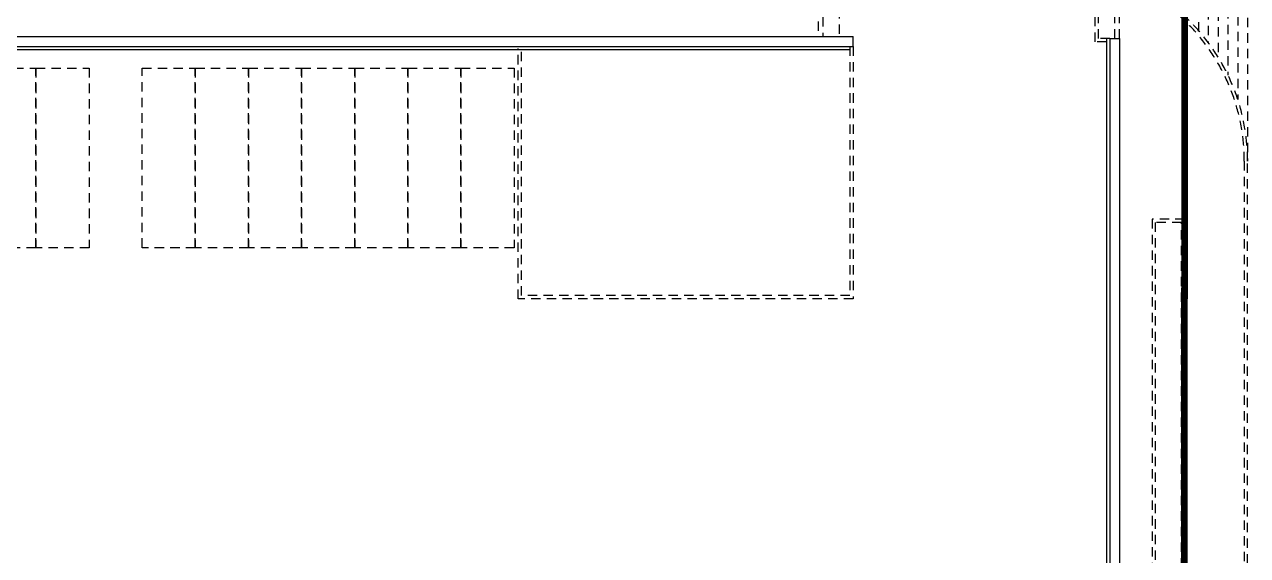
# Model space of a CAD drawing. Header units: millimetres. Extents: x -65167 to 413267, y -17142 to 66587.
# Drawn here: x 264212 to 265679, y 4449 to 5087 of the extents above; entities that cross this region are included whole.
import ezdxf

# ---------------------------------------------------------------- set-up
doc = ezdxf.new("R2010")
doc.units = ezdxf.units.MM
doc.header["$LTSCALE"] = 75
doc.header["$MEASUREMENT"] = 0
doc.linetypes.add('-HID', pattern=[2.5, 1.5, -1])
doc.layers.get('0').update_dxf_attribs({"linetype": 'CONTINUOUS'})
for name, color, linetype in [('ELE2', 3, 'CONTINUOUS'), ('ELE9', 9, 'CONTINUOUS'), ('LAND-3', 9, 'CONTINUOUS'), ('트렌치', 9, 'CONTINUOUS')]:
    doc.layers.add(name, color=color, linetype=linetype)

# ---------------------------------------------------------------- blocks, each defined once
blk = doc.blocks.new('weee')
at = {"layer": 'ELE2', "color": 253, "ltscale": 0.1}
for points in [[(-5069.6, 49304.1), (-5069.6, 49315.9), (-1925.8, 49315.9)], [(-5069.6, 49304.1), (-1925.8, 49304.1)], [(-1874.8, 47236.8), (-5072.1, 47236.8), (-5072.1, 48996.4)], [(-1874.8, 47248.5), (-5060.3, 47248.5), (-5060.3, 48996.4), (-5072.1, 48996.4)]]:
    blk.add_lwpolyline(points, dxfattribs=at)
at = {"layer": 'ELE9', "color": 253, "linetype": '-HID', "ltscale": 0.1}
blk.add_line((-5069.6, 49290.4), (-5582.2, 49290.4), dxfattribs=at)
for points in [[(-5563.5, 49469.2), (-4922.7, 49469.3)], [(-5490.2, 49457.5), (-4996.7, 49457.5)], [(-5461.1, 49445.7), (-5026, 49445.7)], [(-5439.7, 49434), (-5047.5, 49434)], [(-5422.5, 49422.2), (-5064.8, 49422.2)], [(-5408, 49410.5), (-5079.4, 49410.5)], [(-5069.6, 49310), (-5582.2, 49310)], [(-5065.7, 49300.2), (-5065.7, 49286.5), (-5582.2, 49286.5)], [(-5069.6, 49304.1), (-5069.6, 49290.4)], [(-5060.3, 48996.4), (-4757.5, 48996.4), (-4757.5, 48594.6), (-5057.9, 48594.6)], [(-5060.3, 48992.5), (-4761.4, 48992.5), (-4761.4, 48598.5), (-5057.9, 48598.5)], [(-5405.2, 48979.7), (-5072.1, 48979.7)], [(-5414, 48960.1), (-5072.1, 48960.1)], [(-5409.1, 48954.2), (-5072.1, 48954.2)]]:
    blk.add_lwpolyline(points, dxfattribs=at)
blk.add_lwpolyline([(-5069.6, 49315.9), (-5582.2, 49315.9, 0.414214), (-6042.8, 48855.3), (-6042.8, 48463.3, 1), (-5121.6, 48463.3), (-5121.6, 48954.2)], format="xyb", dxfattribs=at)
for points in [[(-5034.4, 48526), (-5034.4, 48589.7), (-4818.8, 48589.7), (-4818.8, 48526)], [(-5034.4, 48462.3), (-5034.4, 48526), (-4818.8, 48526), (-4818.8, 48462.3)], [(-5034.4, 48398.6), (-5034.4, 48462.3), (-4818.8, 48462.3), (-4818.8, 48398.6)], [(-5034.4, 48334.9), (-5034.4, 48398.6), (-4818.8, 48398.6), (-4818.8, 48334.9)], [(-5034.4, 48271.2), (-5034.4, 48334.9), (-4818.8, 48334.9), (-4818.8, 48271.2)], [(-5034.4, 48207.5), (-5034.4, 48271.2), (-4818.8, 48271.2), (-4818.8, 48207.5)], [(-5034.4, 48143.8), (-5034.4, 48207.5), (-4818.8, 48207.5), (-4818.8, 48143.8)], [(-5034.4, 48016.4), (-5034.4, 48080.1), (-4818.8, 48080.1), (-4818.8, 48016.4)], [(-5034.4, 47952.7), (-5034.4, 48016.4), (-4818.8, 48016.4), (-4818.8, 47952.7)]]:
    blk.add_lwpolyline(points, close=True, dxfattribs=at)
at = {"layer": 'LAND-3', "color": 253, "linetype": '-HID', "ltscale": 0.1}
for points in [[(-2677.4, 49469.3), (-4922.7, 49469.3, 0.31169), (-5145.1, 49315.9), (-5145.1, 49315.9)], [(-5140.9, 49315.9, -0.309983), (-4922.7, 49465.4), (-2677.4, 49465.4)]]:
    blk.add_lwpolyline(points, format="xyb", dxfattribs=at)
at = {"layer": 'LAND-3', "color": 253, "ltscale": 0.1, "const_width": 8}
blk.add_lwpolyline([(-3461.3, 49393.1), (-5288.3, 49393.9), (-5452.1, 49396.2), (-6166.3, 49395.6), (-6211.9, 49393.4), (-6249.4, 49385.5), (-6285.8, 49371.9), (-6319.7, 49353.7), (-6351.5, 49331.9)], dxfattribs=at)
at = {"layer": 'LAND-3', "color": 253, "linetype": '-HID', "ltscale": 0.1}
for points in [[(-2687.3, 49393.9), (-4853.1, 49393.9), (-4853.1, 49354.7), (-2687.3, 49354.7)], [(-2691.2, 49390), (-4849.1, 49390), (-4849.1, 49358.6), (-2691.2, 49358.6)]]:
    blk.add_lwpolyline(points, close=True, dxfattribs=at)
at = {"layer": '트렌치', "color": 253, "ltscale": 0.1}
for points in [[(-5069.6, 49300.2), (-1925.8, 49300.2)], [(-1821.9, 49172.8), (-1821.9, 49094.4), (-1761.2, 49094.4), (-1761.2, 49059.1), (-1611.7, 49059.1), (-1611.7, 47496), (-1761.2, 47496), (-1761.2, 47460.7), (-1821.9, 47460.7), (-1821.9, 47386.2), (-1878.8, 47386.2), (-1878.8, 47252.5), (-5056.4, 47252.5), (-5056.4, 48992.5)]]:
    blk.add_lwpolyline(points, dxfattribs=at)

msp = doc.modelspace()

# ---------------------------------------------------------------- block references
at = {"rotation": 270}
msp.add_blockref('weee', (216209.4, 0), dxfattribs=at)

doc.saveas('drawing.dxf')
